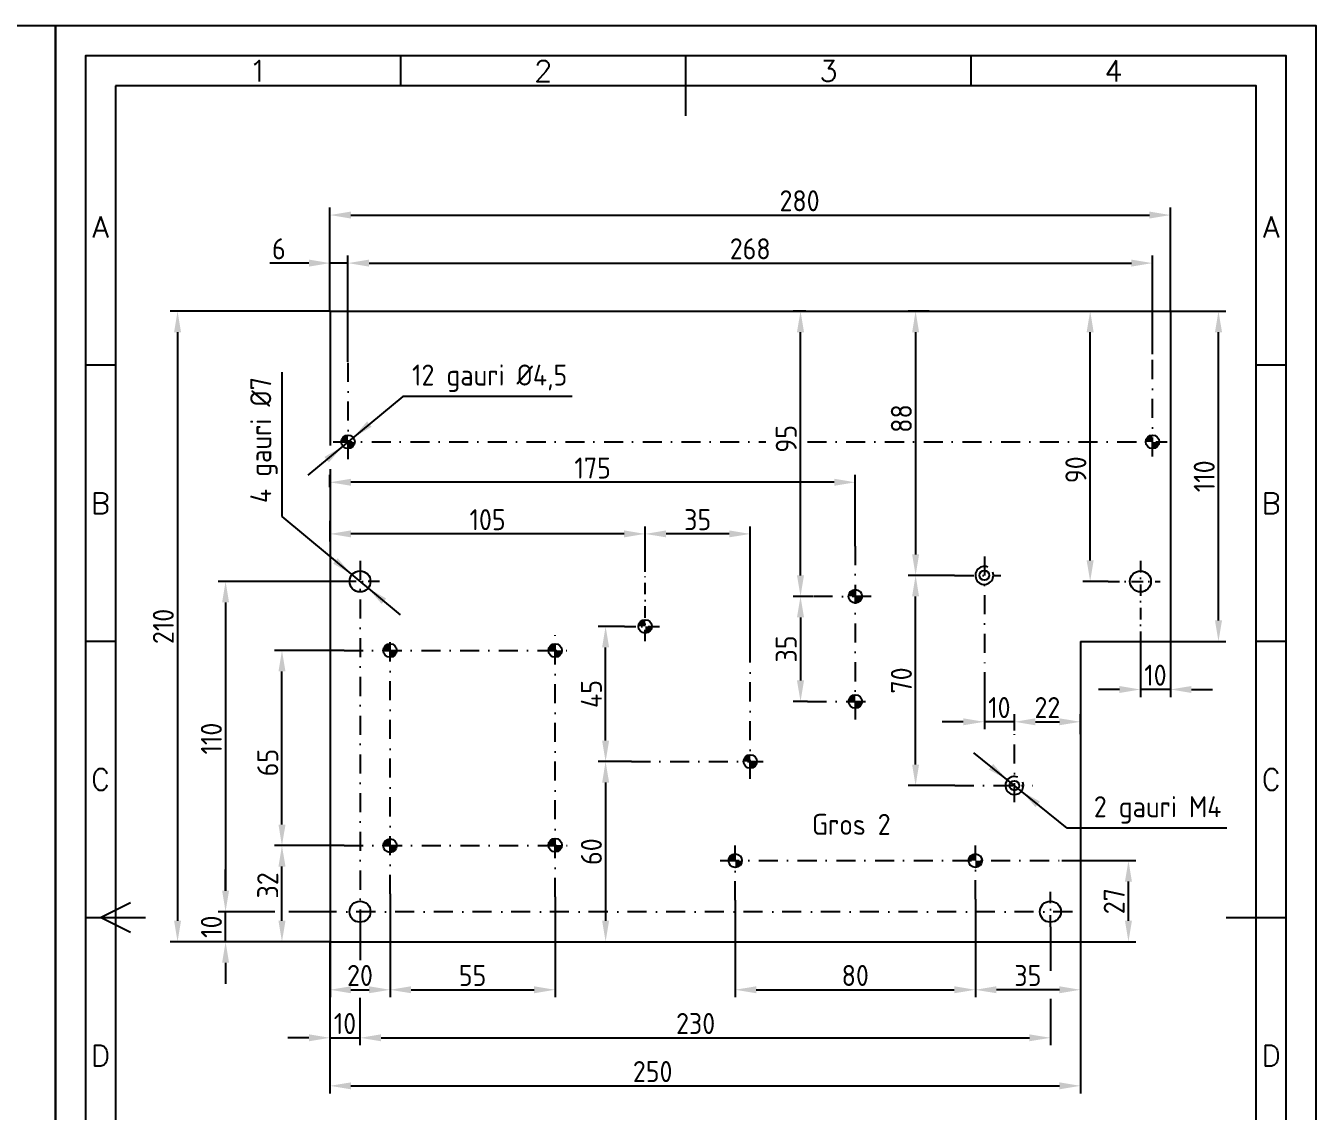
# Model space of a CAD drawing. Header units: millimetres. Extents: x 19 to 649, y 17 to 314.
# Drawn here: x 433.6 to 648.5, y 133.6 to 314.4 of the extents above; entities that cross this region are included whole.
import ezdxf
from ezdxf.enums import TextEntityAlignment as Align

# ---------------------------------------------------------------- set-up
doc = ezdxf.new("R2010")
doc.units = ezdxf.units.MM
doc.linetypes.add('DASHDOT', pattern=[25.4, 12.7, -6.35, 0, -6.35])
doc.linetypes.add('DASHDOT2', pattern=[12.7, 6.35, -3.175, 0, -3.175])
doc.layers.add('AXE', color=1, linetype='DASHDOT2')
doc.layers.add('COTE', color=1, linetype='DASHDOT2')
doc.styles.add('ISO', font='SIMPLEX.shx')
doc.styles.add('ISOCPR', font='isocp.shx')
doc.dimstyles.new('ISO-25', dxfattribs={"dimtxt": 2.5, "dimasz": 2.5, "dimexe": 1.25, "dimexo": 0.625, "dimtad": 1, "dimtxsty": 'Standard', "dimcen": 2.5, "dimadec": 0, "dimazin": 0, "dimtfac": 1, "dimtmove": 0, "dimatfit": 3, "dimfxl": 1, "dimarcsym": 0})

# ---------------------------------------------------------------- blocks, each defined once
blk = doc.blocks.new('a3')
at = {"color": 240}
blk.add_lwpolyline([(0, 297), (-420, 297), (-420, 0), (0, 0)], close=True, dxfattribs=at)
blk = doc.blocks.new('*D26')
at = {"layer": 'COTE', "color": 1, "linetype": 'Continuous', "transparency": 16777216}
for p, q in [((536.73, 223.44), (536.73, 231)), ((554.23, 209.32), (554.23, 231)), ((550.73, 229.75), (540.23, 229.75))]:
    blk.add_line(p, q, dxfattribs=at)
for points in [[(540.23, 230.33), (540.23, 229.17), (536.73, 229.75)], [(550.73, 230.33), (550.73, 229.17), (554.23, 229.75)]]:
    blk.add_solid(points, dxfattribs=at)
at = {"layer": 'Defpoints', "color": 0, "linetype": 'Continuous', "transparency": 16777216}
for p in [(536.73, 229.75), (536.73, 223.44), (554.23, 209.32)]:
    blk.add_point(p, dxfattribs=at)
at = {"layer": 'COTE', "color": 1, "linetype": 'Continuous', "transparency": 16777216, "insert": (545.48, 232.12), "char_height": 3.5, "attachment_point": 5, "style": 'ISOCPR'}
blk.add_mtext('35', dxfattribs=at)
blk = doc.blocks.new('*D27')
at = {"layer": 'COTE', "color": 1, "linetype": 'Continuous', "transparency": 16777216}
for p, q in [((484.23, 237.51), (484.23, 239.59)), ((571.73, 227.72), (571.73, 239.59)), ((568.23, 238.34), (487.73, 238.34))]:
    blk.add_line(p, q, dxfattribs=at)
for points in [[(487.73, 238.93), (487.73, 237.76), (484.23, 238.34)], [(568.23, 238.93), (568.23, 237.76), (571.73, 238.34)]]:
    blk.add_solid(points, dxfattribs=at)
at = {"layer": 'Defpoints', "color": 0, "linetype": 'Continuous', "transparency": 16777216}
for p in [(484.23, 238.34), (484.23, 237.51), (571.73, 227.72)]:
    blk.add_point(p, dxfattribs=at)
at = {"layer": 'COTE', "color": 1, "linetype": 'Continuous', "transparency": 16777216, "insert": (527.98, 240.72), "char_height": 3.5, "attachment_point": 5, "style": 'ISOCPR'}
blk.add_mtext('175', dxfattribs=at)
blk = doc.blocks.new('*D28')
at = {"layer": 'COTE', "color": 1, "linetype": 'Continuous', "transparency": 16777216}
for p, q in [((484.23, 266.84), (484.23, 284.09)), ((624.23, 266.84), (624.23, 284.09)), ((487.73, 282.84), (620.73, 282.84))]:
    blk.add_line(p, q, dxfattribs=at)
for points in [[(487.73, 283.42), (487.73, 282.26), (484.23, 282.84)], [(620.73, 283.42), (620.73, 282.26), (624.23, 282.84)]]:
    blk.add_solid(points, dxfattribs=at)
at = {"layer": 'Defpoints', "color": 0, "linetype": 'Continuous', "transparency": 16777216}
for p in [(624.23, 282.84), (484.23, 266.84), (624.23, 266.84)]:
    blk.add_point(p, dxfattribs=at)
at = {"layer": 'COTE', "color": 1, "linetype": 'Continuous', "transparency": 16777216, "insert": (562.45, 285.22), "char_height": 3.5, "attachment_point": 5, "style": 'ISOCPR'}
blk.add_mtext('280', dxfattribs=at)
blk = doc.blocks.new('*D29')
at = {"layer": 'COTE', "color": 1, "linetype": 'Continuous', "transparency": 16777216}
for p, q in [((487.23, 258.41), (487.23, 276.09)), ((621.23, 259.65), (621.23, 276.09)), ((490.73, 274.84), (617.73, 274.84))]:
    blk.add_line(p, q, dxfattribs=at)
for points in [[(490.73, 275.42), (490.73, 274.26), (487.23, 274.84)], [(617.73, 275.42), (617.73, 274.26), (621.23, 274.84)]]:
    blk.add_solid(points, dxfattribs=at)
at = {"layer": 'Defpoints', "color": 0, "linetype": 'Continuous', "transparency": 16777216}
for p in [(621.23, 274.84), (487.23, 258.41), (621.23, 259.65)]:
    blk.add_point(p, dxfattribs=at)
at = {"layer": 'COTE', "color": 1, "linetype": 'Continuous', "transparency": 16777216, "insert": (554.23, 277.22), "char_height": 3.5, "attachment_point": 5, "style": 'ISOCPR'}
blk.add_mtext('268', dxfattribs=at)
blk = doc.blocks.new('*D30')
at = {"layer": 'COTE', "color": 1, "linetype": 'Continuous', "transparency": 16777216}
for p, q in [((489.23, 152.49), (489.23, 144.59)), ((604.23, 152.31), (604.23, 144.59)), ((492.73, 145.84), (600.73, 145.84))]:
    blk.add_line(p, q, dxfattribs=at)
for points in [[(492.73, 146.42), (492.73, 145.26), (489.23, 145.84)], [(600.73, 146.42), (600.73, 145.26), (604.23, 145.84)]]:
    blk.add_solid(points, dxfattribs=at)
at = {"layer": 'Defpoints', "color": 0, "linetype": 'Continuous', "transparency": 16777216}
for p in [(489.23, 152.49), (604.23, 152.31), (604.23, 145.84)]:
    blk.add_point(p, dxfattribs=at)
at = {"layer": 'COTE', "color": 1, "linetype": 'Continuous', "transparency": 16777216, "insert": (545.14, 148.22), "char_height": 3.5, "attachment_point": 5, "style": 'ISOCPR'}
blk.add_mtext('230', dxfattribs=at)
blk = doc.blocks.new('*D31')
at = {"layer": 'COTE', "color": 1, "linetype": 'Continuous', "transparency": 16777216}
for p, q in [((484.23, 161.84), (484.23, 136.59)), ((609.23, 161.84), (609.23, 136.59)), ((487.73, 137.84), (605.73, 137.84))]:
    blk.add_line(p, q, dxfattribs=at)
for points in [[(487.73, 138.42), (487.73, 137.26), (484.23, 137.84)], [(605.73, 138.42), (605.73, 137.26), (609.23, 137.84)]]:
    blk.add_solid(points, dxfattribs=at)
at = {"layer": 'Defpoints', "color": 0, "linetype": 'Continuous', "transparency": 16777216}
for p in [(484.23, 161.84), (609.23, 161.84), (609.23, 137.84)]:
    blk.add_point(p, dxfattribs=at)
at = {"layer": 'COTE', "color": 1, "linetype": 'Continuous', "transparency": 16777216, "insert": (537.98, 140.22), "char_height": 3.5, "attachment_point": 5, "style": 'ISOCPR'}
blk.add_mtext('250', dxfattribs=at)
blk = doc.blocks.new('*D32')
at = {"layer": 'COTE', "color": 1, "linetype": 'Continuous', "transparency": 16777216}
for p, q in [((484.23, 266.84), (457.59, 266.84)), ((458.84, 263.34), (458.84, 165.34)), ((484.23, 161.84), (457.59, 161.84))]:
    blk.add_line(p, q, dxfattribs=at)
for points in [[(458.26, 263.34), (459.42, 263.34), (458.84, 266.84)], [(458.26, 165.34), (459.42, 165.34), (458.84, 161.84)]]:
    blk.add_solid(points, dxfattribs=at)
at = {"layer": 'Defpoints', "color": 0, "linetype": 'Continuous', "transparency": 16777216}
for p in [(484.23, 266.84), (458.84, 161.84), (484.23, 161.84)]:
    blk.add_point(p, dxfattribs=at)
at = {"layer": 'COTE', "color": 1, "linetype": 'Continuous', "transparency": 16777216, "insert": (456.47, 214.34), "char_height": 3.5, "attachment_point": 5, "rotation": 90, "style": 'ISOCPR'}
blk.add_mtext('210', dxfattribs=at)
blk = doc.blocks.new('*D33')
at = {"layer": 'COTE', "color": 1, "linetype": 'Continuous', "transparency": 16777216}
for p, q in [((466.84, 170.34), (466.84, 173.84)), ((475.02, 166.84), (465.59, 166.84)), ((466.84, 161.84), (466.84, 166.84)), ((484.23, 161.84), (465.59, 161.84)), ((466.84, 158.34), (466.84, 154.84))]:
    blk.add_line(p, q, dxfattribs=at)
for points in [[(466.26, 170.34), (467.42, 170.34), (466.84, 166.84)], [(466.26, 158.34), (467.42, 158.34), (466.84, 161.84)]]:
    blk.add_solid(points, dxfattribs=at)
at = {"layer": 'Defpoints', "color": 0, "linetype": 'Continuous', "transparency": 16777216}
for p in [(466.84, 166.84), (475.02, 166.84), (484.23, 161.84)]:
    blk.add_point(p, dxfattribs=at)
at = {"layer": 'COTE', "color": 1, "linetype": 'Continuous', "transparency": 16777216, "insert": (464.47, 164.34), "char_height": 3.5, "attachment_point": 5, "rotation": 90, "style": 'ISOCPR'}
blk.add_mtext('10', dxfattribs=at)
blk = doc.blocks.new('*D34')
at = {"layer": 'COTE', "color": 1, "linetype": 'Continuous', "transparency": 16777216}
for p, q in [((486.61, 177.84), (474.98, 177.84)), ((476.23, 165.34), (476.23, 174.34)), ((484.23, 161.84), (474.98, 161.84))]:
    blk.add_line(p, q, dxfattribs=at)
for points in [[(475.65, 174.34), (476.82, 174.34), (476.23, 177.84)], [(475.65, 165.34), (476.82, 165.34), (476.23, 161.84)]]:
    blk.add_solid(points, dxfattribs=at)
at = {"layer": 'Defpoints', "color": 0, "linetype": 'Continuous', "transparency": 16777216}
for p in [(476.23, 177.84), (486.61, 177.84), (484.23, 161.84)]:
    blk.add_point(p, dxfattribs=at)
at = {"layer": 'COTE', "color": 1, "linetype": 'Continuous', "transparency": 16777216, "insert": (473.86, 171.22), "char_height": 3.5, "attachment_point": 5, "rotation": 90, "style": 'ISOCPR'}
blk.add_mtext('32', dxfattribs=at)
blk = doc.blocks.new('*D35')
at = {"layer": 'COTE', "color": 1, "linetype": 'Continuous', "transparency": 16777216}
for p, q in [((494.23, 169.82), (494.23, 152.59)), ((521.73, 169.33), (521.73, 152.59)), ((497.73, 153.84), (518.23, 153.84))]:
    blk.add_line(p, q, dxfattribs=at)
for points in [[(497.73, 154.42), (497.73, 153.26), (494.23, 153.84)], [(518.23, 154.42), (518.23, 153.26), (521.73, 153.84)]]:
    blk.add_solid(points, dxfattribs=at)
at = {"layer": 'Defpoints', "color": 0, "linetype": 'Continuous', "transparency": 16777216}
for p in [(494.23, 169.82), (521.73, 169.33), (521.73, 153.84)]:
    blk.add_point(p, dxfattribs=at)
at = {"layer": 'COTE', "color": 1, "linetype": 'Continuous', "transparency": 16777216, "insert": (507.98, 156.22), "char_height": 3.5, "attachment_point": 5, "style": 'ISOCPR'}
blk.add_mtext('55', dxfattribs=at)
blk = doc.blocks.new('*D36')
at = {"layer": 'COTE', "color": 1, "linetype": 'Continuous', "transparency": 16777216}
for p, q in [((494.23, 169.82), (494.23, 152.59)), ((484.23, 161.84), (484.23, 152.59)), ((487.73, 153.84), (490.73, 153.84))]:
    blk.add_line(p, q, dxfattribs=at)
for points in [[(487.73, 154.42), (487.73, 153.26), (484.23, 153.84)], [(490.73, 154.42), (490.73, 153.26), (494.23, 153.84)]]:
    blk.add_solid(points, dxfattribs=at)
at = {"layer": 'Defpoints', "color": 0, "linetype": 'Continuous', "transparency": 16777216}
for p in [(494.23, 169.82), (484.23, 161.84), (494.23, 153.84)]:
    blk.add_point(p, dxfattribs=at)
at = {"layer": 'COTE', "color": 1, "linetype": 'Continuous', "transparency": 16777216, "insert": (489.23, 156.22), "char_height": 3.5, "attachment_point": 5, "style": 'ISOCPR'}
blk.add_mtext('20', dxfattribs=at)
blk = doc.blocks.new('*D37')
at = {"layer": 'COTE', "color": 1, "linetype": 'Continuous', "transparency": 16777216}
for p, q in [((534.44, 191.84), (528.89, 191.84)), ((530.14, 188.34), (530.14, 165.34)), ((529.19, 161.84), (531.39, 161.84))]:
    blk.add_line(p, q, dxfattribs=at)
for points in [[(529.56, 188.34), (530.73, 188.34), (530.14, 191.84)], [(529.56, 165.34), (530.73, 165.34), (530.14, 161.84)]]:
    blk.add_solid(points, dxfattribs=at)
at = {"layer": 'Defpoints', "color": 0, "linetype": 'Continuous', "transparency": 16777216}
for p in [(534.44, 191.84), (529.19, 161.84), (530.14, 161.84)]:
    blk.add_point(p, dxfattribs=at)
at = {"layer": 'COTE', "color": 1, "linetype": 'Continuous', "transparency": 16777216, "insert": (527.77, 176.84), "char_height": 3.5, "attachment_point": 5, "rotation": 90, "style": 'ISOCPR'}
blk.add_mtext('60', dxfattribs=at)
blk = doc.blocks.new('*D38')
at = {"layer": 'COTE', "color": 1, "linetype": 'Continuous', "transparency": 16777216}
for p, q in [((484.23, 161.84), (484.23, 144.59)), ((489.23, 152.49), (489.23, 144.59)), ((480.73, 145.84), (477.23, 145.84)), ((484.23, 145.84), (489.23, 145.84)), ((492.73, 145.84), (496.23, 145.84))]:
    blk.add_line(p, q, dxfattribs=at)
for points in [[(480.73, 146.42), (480.73, 145.26), (484.23, 145.84)], [(492.73, 146.42), (492.73, 145.26), (489.23, 145.84)]]:
    blk.add_solid(points, dxfattribs=at)
at = {"layer": 'Defpoints', "color": 0, "linetype": 'Continuous', "transparency": 16777216}
for p in [(484.23, 161.84), (489.23, 152.49), (489.23, 145.84)]:
    blk.add_point(p, dxfattribs=at)
at = {"layer": 'COTE', "color": 1, "linetype": 'Continuous', "transparency": 16777216, "insert": (486.73, 148.22), "char_height": 3.5, "attachment_point": 5, "style": 'ISOCPR'}
blk.add_mtext('10', dxfattribs=at)
blk = doc.blocks.new('*D39')
at = {"layer": 'COTE', "color": 1, "linetype": 'Continuous', "transparency": 16777216}
for p, q in [((486.57, 210.34), (474.98, 210.34)), ((476.23, 181.34), (476.23, 206.84)), ((486.61, 177.84), (474.98, 177.84))]:
    blk.add_line(p, q, dxfattribs=at)
for points in [[(475.65, 206.84), (476.82, 206.84), (476.23, 210.34)], [(475.65, 181.34), (476.82, 181.34), (476.23, 177.84)]]:
    blk.add_solid(points, dxfattribs=at)
at = {"layer": 'Defpoints', "color": 0, "linetype": 'Continuous', "transparency": 16777216}
for p in [(476.23, 210.34), (486.57, 210.34), (486.61, 177.84)]:
    blk.add_point(p, dxfattribs=at)
at = {"layer": 'COTE', "color": 1, "linetype": 'Continuous', "transparency": 16777216, "insert": (473.86, 191.67), "char_height": 3.5, "attachment_point": 5, "rotation": 90, "style": 'ISOCPR'}
blk.add_mtext('65', dxfattribs=at)
blk = doc.blocks.new('*D40')
at = {"layer": 'COTE', "color": 1, "linetype": 'Continuous', "transparency": 16777216}
for p, q in [((484.23, 231.94), (484.23, 228.5)), ((536.73, 223.44), (536.73, 231)), ((533.23, 229.75), (487.73, 229.75))]:
    blk.add_line(p, q, dxfattribs=at)
for points in [[(487.73, 230.33), (487.73, 229.17), (484.23, 229.75)], [(533.23, 230.33), (533.23, 229.17), (536.73, 229.75)]]:
    blk.add_solid(points, dxfattribs=at)
at = {"layer": 'Defpoints', "color": 0, "linetype": 'Continuous', "transparency": 16777216}
for p in [(484.23, 231.94), (484.23, 229.75), (536.73, 223.44)]:
    blk.add_point(p, dxfattribs=at)
at = {"layer": 'COTE', "color": 1, "linetype": 'Continuous', "transparency": 16777216, "insert": (510.48, 232.12), "char_height": 3.5, "attachment_point": 5, "style": 'ISOCPR'}
blk.add_mtext('105', dxfattribs=at)
blk = doc.blocks.new('*D41')
at = {"layer": 'COTE', "color": 1, "linetype": 'Continuous', "transparency": 16777216}
for p, q in [((486.63, 221.84), (465.59, 221.84)), ((466.84, 218.34), (466.84, 170.34)), ((475.02, 166.84), (465.59, 166.84))]:
    blk.add_line(p, q, dxfattribs=at)
for points in [[(466.26, 218.34), (467.42, 218.34), (466.84, 221.84)], [(466.26, 170.34), (467.42, 170.34), (466.84, 166.84)]]:
    blk.add_solid(points, dxfattribs=at)
at = {"layer": 'Defpoints', "color": 0, "linetype": 'Continuous', "transparency": 16777216}
for p in [(486.63, 221.84), (466.84, 166.84), (475.02, 166.84)]:
    blk.add_point(p, dxfattribs=at)
at = {"layer": 'COTE', "color": 1, "linetype": 'Continuous', "transparency": 16777216, "insert": (464.47, 195.66), "char_height": 3.5, "attachment_point": 5, "rotation": 90, "style": 'ISOCPR'}
blk.add_mtext('110', dxfattribs=at)
blk = doc.blocks.new('*D42')
at = {"layer": 'COTE', "color": 1, "linetype": 'Continuous', "transparency": 16777216}
for p, q in [((533.3, 214.34), (528.89, 214.34)), ((530.14, 195.34), (530.14, 210.84)), ((534.44, 191.84), (528.89, 191.84))]:
    blk.add_line(p, q, dxfattribs=at)
for points in [[(529.56, 210.84), (530.73, 210.84), (530.14, 214.34)], [(529.56, 195.34), (530.73, 195.34), (530.14, 191.84)]]:
    blk.add_solid(points, dxfattribs=at)
at = {"layer": 'Defpoints', "color": 0, "linetype": 'Continuous', "transparency": 16777216}
for p in [(530.14, 214.34), (533.3, 214.34), (534.44, 191.84)]:
    blk.add_point(p, dxfattribs=at)
at = {"layer": 'COTE', "color": 1, "linetype": 'Continuous', "transparency": 16777216, "insert": (527.77, 203.09), "char_height": 3.5, "attachment_point": 5, "rotation": 90, "style": 'ISOCPR'}
blk.add_mtext('45', dxfattribs=at)
blk = doc.blocks.new('*D43')
at = {"layer": 'COTE', "color": 1, "linetype": 'Continuous', "transparency": 16777216}
for p, q in [((484.23, 266.84), (484.23, 276.09)), ((487.23, 258.41), (487.23, 276.09)), ((480.73, 274.84), (474.2, 274.84)), ((487.23, 274.84), (484.23, 274.84)), ((490.73, 274.84), (494.23, 274.84))]:
    blk.add_line(p, q, dxfattribs=at)
for points in [[(480.73, 275.42), (480.73, 274.26), (484.23, 274.84)], [(490.73, 275.42), (490.73, 274.26), (487.23, 274.84)]]:
    blk.add_solid(points, dxfattribs=at)
at = {"layer": 'Defpoints', "color": 0, "linetype": 'Continuous', "transparency": 16777216}
for p in [(487.23, 274.84), (484.23, 266.84), (487.23, 258.41)]:
    blk.add_point(p, dxfattribs=at)
at = {"layer": 'COTE', "color": 1, "linetype": 'Continuous', "transparency": 16777216, "insert": (475.72, 277.22), "char_height": 3.5, "attachment_point": 5, "style": 'ISOCPR'}
blk.add_mtext('6', dxfattribs=at)
blk = doc.blocks.new('*D44')
at = {"layer": 'COTE', "color": 1, "linetype": 'Continuous', "transparency": 16777216}
for p, q in [((563.49, 266.84), (561.36, 266.84)), ((562.61, 222.84), (562.61, 263.34)), ((564.67, 219.34), (561.36, 219.34))]:
    blk.add_line(p, q, dxfattribs=at)
for points in [[(562.02, 263.34), (563.19, 263.34), (562.61, 266.84)], [(562.02, 222.84), (563.19, 222.84), (562.61, 219.34)]]:
    blk.add_solid(points, dxfattribs=at)
at = {"layer": 'Defpoints', "color": 0, "linetype": 'Continuous', "transparency": 16777216}
for p in [(562.61, 266.84), (563.49, 266.84), (564.67, 219.34)]:
    blk.add_point(p, dxfattribs=at)
at = {"layer": 'COTE', "color": 1, "linetype": 'Continuous', "transparency": 16777216, "insert": (560.23, 245.58), "char_height": 3.5, "attachment_point": 5, "rotation": 90, "style": 'ISOCPR'}
blk.add_mtext('95', dxfattribs=at)
blk = doc.blocks.new('*D45')
at = {"layer": 'COTE', "color": 1, "linetype": 'Continuous', "transparency": 16777216}
for p, q in [((584.03, 266.84), (580.53, 266.84)), ((581.78, 263.34), (581.78, 226.34)), ((588.28, 222.84), (580.53, 222.84))]:
    blk.add_line(p, q, dxfattribs=at)
for points in [[(581.2, 263.34), (582.36, 263.34), (581.78, 266.84)], [(581.2, 226.34), (582.36, 226.34), (581.78, 222.84)]]:
    blk.add_solid(points, dxfattribs=at)
at = {"layer": 'Defpoints', "color": 0, "linetype": 'Continuous', "transparency": 16777216}
for p in [(584.03, 266.84), (581.78, 222.84), (588.28, 222.84)]:
    blk.add_point(p, dxfattribs=at)
at = {"layer": 'COTE', "color": 1, "linetype": 'Continuous', "transparency": 16777216, "insert": (579.41, 248.96), "char_height": 3.5, "attachment_point": 5, "rotation": 90, "style": 'ISOCPR'}
blk.add_mtext('88', dxfattribs=at)
blk = doc.blocks.new('*D46')
at = {"layer": 'COTE', "color": 1, "linetype": 'Continuous', "transparency": 16777216}
for p, q in [((624.23, 266.84), (633.48, 266.84)), ((632.23, 215.34), (632.23, 263.34)), ((624.23, 211.84), (633.48, 211.84))]:
    blk.add_line(p, q, dxfattribs=at)
for points in [[(631.65, 263.34), (632.82, 263.34), (632.23, 266.84)], [(631.65, 215.34), (632.82, 215.34), (632.23, 211.84)]]:
    blk.add_solid(points, dxfattribs=at)
at = {"layer": 'Defpoints', "color": 0, "linetype": 'Continuous', "transparency": 16777216}
for p in [(624.23, 266.84), (632.23, 266.84), (624.23, 211.84)]:
    blk.add_point(p, dxfattribs=at)
at = {"layer": 'COTE', "color": 1, "linetype": 'Continuous', "transparency": 16777216, "insert": (629.86, 239.34), "char_height": 3.5, "attachment_point": 5, "rotation": 90, "style": 'ISOCPR'}
blk.add_mtext('110', dxfattribs=at)
blk = doc.blocks.new('*D47')
at = {"layer": 'COTE', "color": 1, "linetype": 'Continuous', "transparency": 16777216}
for p, q in [((608.56, 266.84), (612.11, 266.84)), ((610.86, 225.34), (610.86, 263.34)), ((613.85, 221.84), (609.61, 221.84))]:
    blk.add_line(p, q, dxfattribs=at)
for points in [[(610.27, 263.34), (611.44, 263.34), (610.86, 266.84)], [(610.27, 225.34), (611.44, 225.34), (610.86, 221.84)]]:
    blk.add_solid(points, dxfattribs=at)
at = {"layer": 'Defpoints', "color": 0, "linetype": 'Continuous', "transparency": 16777216}
for p in [(608.56, 266.84), (610.86, 266.84), (613.85, 221.84)]:
    blk.add_point(p, dxfattribs=at)
at = {"layer": 'COTE', "color": 1, "linetype": 'Continuous', "transparency": 16777216, "insert": (608.48, 240.43), "char_height": 3.5, "attachment_point": 5, "rotation": 90, "style": 'ISOCPR'}
blk.add_mtext('90', dxfattribs=at)
blk = doc.blocks.new('*D48')
at = {"layer": 'COTE', "color": 1, "linetype": 'Continuous', "transparency": 16777216}
for p, q in [((591.73, 168.92), (591.73, 152.59)), ((609.23, 161.84), (609.23, 152.59)), ((605.73, 153.84), (595.23, 153.84))]:
    blk.add_line(p, q, dxfattribs=at)
for points in [[(595.23, 154.42), (595.23, 153.26), (591.73, 153.84)], [(605.73, 154.42), (605.73, 153.26), (609.23, 153.84)]]:
    blk.add_solid(points, dxfattribs=at)
at = {"layer": 'Defpoints', "color": 0, "linetype": 'Continuous', "transparency": 16777216}
for p in [(591.73, 168.92), (609.23, 161.84), (591.73, 153.84)]:
    blk.add_point(p, dxfattribs=at)
at = {"layer": 'COTE', "color": 1, "linetype": 'Continuous', "transparency": 16777216, "insert": (600.48, 156.22), "char_height": 3.5, "attachment_point": 5, "style": 'ISOCPR'}
blk.add_mtext('35', dxfattribs=at)
blk = doc.blocks.new('*D49')
at = {"layer": 'COTE', "color": 1, "linetype": 'Continuous', "transparency": 16777216}
for p, q in [((551.73, 168.76), (551.73, 152.59)), ((591.73, 168.92), (591.73, 152.59)), ((555.23, 153.84), (588.23, 153.84))]:
    blk.add_line(p, q, dxfattribs=at)
for points in [[(555.23, 154.42), (555.23, 153.26), (551.73, 153.84)], [(588.23, 154.42), (588.23, 153.26), (591.73, 153.84)]]:
    blk.add_solid(points, dxfattribs=at)
at = {"layer": 'Defpoints', "color": 0, "linetype": 'Continuous', "transparency": 16777216}
for p in [(551.73, 168.76), (591.73, 168.92), (591.73, 153.84)]:
    blk.add_point(p, dxfattribs=at)
at = {"layer": 'COTE', "color": 1, "linetype": 'Continuous', "transparency": 16777216, "insert": (571.73, 156.22), "char_height": 3.5, "attachment_point": 5, "style": 'ISOCPR'}
blk.add_mtext('80', dxfattribs=at)
blk = doc.blocks.new('*D50')
at = {"layer": 'COTE', "color": 1, "linetype": 'Continuous', "transparency": 16777216}
for p, q in [((606.13, 175.34), (618.48, 175.34)), ((617.23, 165.34), (617.23, 171.84)), ((609.23, 161.84), (618.48, 161.84))]:
    blk.add_line(p, q, dxfattribs=at)
for points in [[(616.65, 171.84), (617.82, 171.84), (617.23, 175.34)], [(616.65, 165.34), (617.82, 165.34), (617.23, 161.84)]]:
    blk.add_solid(points, dxfattribs=at)
at = {"layer": 'Defpoints', "color": 0, "linetype": 'Continuous', "transparency": 16777216}
for p in [(606.13, 175.34), (617.23, 175.34), (609.23, 161.84)]:
    blk.add_point(p, dxfattribs=at)
at = {"layer": 'COTE', "color": 1, "linetype": 'Continuous', "transparency": 16777216, "insert": (614.86, 168.59), "char_height": 3.5, "attachment_point": 5, "rotation": 90, "style": 'ISOCPR'}
blk.add_mtext('27', dxfattribs=at)
blk = doc.blocks.new('*D51')
at = {"layer": 'COTE', "color": 1, "linetype": 'Continuous', "transparency": 16777216}
for p, q in [((593.23, 206.74), (593.23, 197.21)), ((589.73, 198.46), (586.23, 198.46)), ((598.23, 198.46), (593.23, 198.46)), ((598.23, 197), (598.23, 199.71)), ((601.73, 198.46), (605.23, 198.46))]:
    blk.add_line(p, q, dxfattribs=at)
for points in [[(589.73, 199.04), (589.73, 197.88), (593.23, 198.46)], [(601.73, 199.04), (601.73, 197.88), (598.23, 198.46)]]:
    blk.add_solid(points, dxfattribs=at)
at = {"layer": 'Defpoints', "color": 0, "linetype": 'Continuous', "transparency": 16777216}
for p in [(593.23, 206.74), (593.23, 198.46), (598.23, 197)]:
    blk.add_point(p, dxfattribs=at)
at = {"layer": 'COTE', "color": 1, "linetype": 'Continuous', "transparency": 16777216, "insert": (595.73, 200.83), "char_height": 3.5, "attachment_point": 5, "style": 'ISOCPR'}
blk.add_mtext('10', dxfattribs=at)
blk = doc.blocks.new('*D52')
at = {"layer": 'COTE', "color": 1, "linetype": 'Continuous', "transparency": 16777216}
for p, q in [((563.93, 219.34), (561.36, 219.34)), ((562.61, 215.84), (562.61, 205.34)), ((563.78, 201.84), (561.36, 201.84))]:
    blk.add_line(p, q, dxfattribs=at)
for points in [[(562.02, 215.84), (563.19, 215.84), (562.61, 219.34)], [(562.02, 205.34), (563.19, 205.34), (562.61, 201.84)]]:
    blk.add_solid(points, dxfattribs=at)
at = {"layer": 'Defpoints', "color": 0, "linetype": 'Continuous', "transparency": 16777216}
for p in [(563.93, 219.34), (562.61, 201.84), (563.78, 201.84)]:
    blk.add_point(p, dxfattribs=at)
at = {"layer": 'COTE', "color": 1, "linetype": 'Continuous', "transparency": 16777216, "insert": (560.23, 210.59), "char_height": 3.5, "attachment_point": 5, "rotation": 90, "style": 'ISOCPR'}
blk.add_mtext('35', dxfattribs=at)
blk = doc.blocks.new('*D53')
at = {"layer": 'COTE', "color": 1, "linetype": 'Continuous', "transparency": 16777216}
for p, q in [((588.28, 222.84), (580.53, 222.84)), ((581.78, 191.34), (581.78, 219.34)), ((588.33, 187.84), (580.53, 187.84))]:
    blk.add_line(p, q, dxfattribs=at)
for points in [[(581.2, 219.34), (582.36, 219.34), (581.78, 222.84)], [(581.2, 191.34), (582.36, 191.34), (581.78, 187.84)]]:
    blk.add_solid(points, dxfattribs=at)
at = {"layer": 'Defpoints', "color": 0, "linetype": 'Continuous', "transparency": 16777216}
for p in [(581.78, 222.84), (588.28, 222.84), (588.33, 187.84)]:
    blk.add_point(p, dxfattribs=at)
at = {"layer": 'COTE', "color": 1, "linetype": 'Continuous', "transparency": 16777216, "insert": (579.41, 205.34), "char_height": 3.5, "attachment_point": 5, "rotation": 90, "style": 'ISOCPR'}
blk.add_mtext('70', dxfattribs=at)
blk = doc.blocks.new('*D54')
at = {"layer": 'COTE', "color": 1, "linetype": 'Continuous', "transparency": 16777216}
for p, q in [((619.23, 212.96), (619.23, 202.59)), ((624.23, 211.84), (624.23, 202.59)), ((615.73, 203.84), (612.23, 203.84)), ((624.23, 203.84), (619.23, 203.84)), ((627.73, 203.84), (631.23, 203.84))]:
    blk.add_line(p, q, dxfattribs=at)
for points in [[(615.73, 204.42), (615.73, 203.26), (619.23, 203.84)], [(627.73, 204.42), (627.73, 203.26), (624.23, 203.84)]]:
    blk.add_solid(points, dxfattribs=at)
at = {"layer": 'Defpoints', "color": 0, "linetype": 'Continuous', "transparency": 16777216}
for p in [(619.23, 212.96), (624.23, 211.84), (619.23, 203.84)]:
    blk.add_point(p, dxfattribs=at)
at = {"layer": 'COTE', "color": 1, "linetype": 'Continuous', "transparency": 16777216, "insert": (621.73, 206.22), "char_height": 3.5, "attachment_point": 5, "style": 'ISOCPR'}
blk.add_mtext('10', dxfattribs=at)
blk = doc.blocks.new('*D55')
at = {"layer": 'COTE', "color": 1, "linetype": 'Continuous', "transparency": 16777216}
for p, q in [((598.23, 197), (598.23, 199.71)), ((601.73, 198.46), (605.73, 198.46)), ((609.23, 196.41), (609.23, 199.71))]:
    blk.add_line(p, q, dxfattribs=at)
for points in [[(601.73, 199.04), (601.73, 197.88), (598.23, 198.46)], [(605.73, 199.04), (605.73, 197.88), (609.23, 198.46)]]:
    blk.add_solid(points, dxfattribs=at)
at = {"layer": 'Defpoints', "color": 0, "linetype": 'Continuous', "transparency": 16777216}
for p in [(609.23, 198.46), (598.23, 197), (609.23, 196.41)]:
    blk.add_point(p, dxfattribs=at)
at = {"layer": 'COTE', "color": 1, "linetype": 'Continuous', "transparency": 16777216, "insert": (603.73, 200.83), "char_height": 3.5, "attachment_point": 5, "style": 'ISOCPR'}
blk.add_mtext('22', dxfattribs=at)

msp = doc.modelspace()

# ---------------------------------------------------------------- hatches: boundary and pattern name
at = {"layer": 'COTE', "linetype": 'Continuous'}
h = msp.add_hatch(color=6, dxfattribs=at)
h.paths.add_polyline_path([(487.2342, 246.1958, 0.41421356), (486.1092, 245.0708), (487.2342, 245.0708)])
h.paths.add_polyline_path([(487.2342, 243.9458, 0.41421356), (488.3592, 245.0708), (487.2342, 245.0708)])
h = msp.add_hatch(color=6, dxfattribs=at)
h.paths.add_polyline_path([(621.2342, 246.1958, 0.41421356), (620.1092, 245.0708), (621.2342, 245.0708)])
h.paths.add_polyline_path([(621.2342, 243.9458, 0.41421356), (622.3592, 245.0708), (621.2342, 245.0708)])
h = msp.add_hatch(color=6, dxfattribs=at)
h.paths.add_polyline_path([(571.7342, 220.4665, 0.41421356), (570.6092, 219.3415), (571.7342, 219.3415)])
h.paths.add_polyline_path([(571.7342, 218.2165, 0.41421356), (572.8592, 219.3415), (571.7342, 219.3415)])
h = msp.add_hatch(color=6, dxfattribs=at)
h.paths.add_polyline_path([(536.7342, 215.4665, 0.41421356), (535.6092, 214.3415), (536.7342, 214.3415)])
h.paths.add_polyline_path([(536.7342, 213.2165, 0.41421356), (537.8592, 214.3415), (536.7342, 214.3415)])
h = msp.add_hatch(color=6, dxfattribs=at)
h.paths.add_polyline_path([(494.2342, 211.4665, 0.41421356), (493.1092, 210.3415), (494.2342, 210.3415)])
h.paths.add_polyline_path([(494.2342, 209.2165, 0.41421356), (495.3592, 210.3415), (494.2342, 210.3415)])
h = msp.add_hatch(color=6, dxfattribs=at)
h.paths.add_polyline_path([(521.7342, 211.4665, 0.41421356), (520.6092, 210.3415), (521.7342, 210.3415)])
h.paths.add_polyline_path([(521.7342, 209.2165, 0.41421356), (522.8592, 210.3415), (521.7342, 210.3415)])
h = msp.add_hatch(color=6, dxfattribs=at)
h.paths.add_polyline_path([(571.7342, 202.9665, 0.41421356), (570.6092, 201.8415), (571.7342, 201.8415)])
h.paths.add_polyline_path([(571.7342, 200.7165, 0.41421356), (572.8592, 201.8415), (571.7342, 201.8415)])
h = msp.add_hatch(color=6, dxfattribs=at)
h.paths.add_polyline_path([(554.2342, 192.9665, 0.41421356), (553.1092, 191.8415), (554.2342, 191.8415)])
h.paths.add_polyline_path([(554.2342, 190.7165, 0.41421356), (555.3592, 191.8415), (554.2342, 191.8415)])
h = msp.add_hatch(color=6, dxfattribs=at)
h.paths.add_polyline_path([(494.2342, 178.9665, 0.41421356), (493.1092, 177.8415), (494.2342, 177.8415)])
h.paths.add_polyline_path([(494.2342, 176.7165, 0.41421356), (495.3592, 177.8415), (494.2342, 177.8415)])
h = msp.add_hatch(color=6, dxfattribs=at)
h.paths.add_polyline_path([(521.7342, 179.0471, 0.41421356), (520.6092, 177.9221), (521.7342, 177.9221)])
h.paths.add_polyline_path([(521.7342, 176.7971, 0.41421356), (522.8592, 177.9221), (521.7342, 177.9221)])
h = msp.add_hatch(color=6, dxfattribs=at)
h.paths.add_polyline_path([(551.7342, 176.4665, 0.41421356), (550.6092, 175.3415), (551.7342, 175.3415)])
h.paths.add_polyline_path([(551.7342, 174.2165, 0.41421356), (552.8592, 175.3415), (551.7342, 175.3415)])
h = msp.add_hatch(color=6, dxfattribs=at)
h.paths.add_polyline_path([(591.7342, 176.4665, 0.41421356), (590.6092, 175.3415), (591.7342, 175.3415)])
h.paths.add_polyline_path([(591.7342, 174.2165, 0.41421356), (592.8592, 175.3415), (591.7342, 175.3415)])

# ---------------------------------------------------------------- linework, layer by layer
at = {"color": 70}
for p, q in [((496.0077, 304.3534), (496.0077, 309.3534)), ((543.5077, 299.3534), (543.5077, 309.3534)), ((591.0077, 304.3534), (591.0077, 309.3534)), ((448.5077, 257.8534), (443.5077, 257.8534)), ((643.5077, 257.8534), (638.5077, 257.8534)), ((448.5077, 211.8534), (443.5077, 211.8534)), ((643.5077, 211.8534), (638.5077, 211.8534)), ((446.0077, 165.8534), (451.0077, 168.3534)), ((443.5077, 165.8534), (453.5077, 165.8534)), ((451.0077, 163.3534), (446.0077, 165.8534)), ((633.5077, 165.8534), (643.5077, 165.8534))]:
    msp.add_line(p, q, dxfattribs=at)
at = {"color": 7}
for p, q in [((484.2342, 266.8415), (624.2342, 266.8415)), ((484.2342, 266.8415), (484.2342, 244.4533)), ((624.2342, 266.8415), (624.2342, 211.8415)), ((484.2342, 240.5378), (484.2342, 161.8415)), ((609.2342, 211.8415), (609.2342, 161.8415)), ((609.2342, 211.8415), (624.2342, 211.8415)), ((484.2342, 161.8415), (609.2342, 161.8415))]:
    msp.add_line(p, q, dxfattribs=at)
at = {"color": 1}
for p, q in [((476.2342, 256.656), (476.2342, 232.647)), ((496.3559, 252.6544), (480.5473, 239.5114)), ((524.5698, 252.6544), (496.3559, 252.6544)), ((476.2342, 232.647), (495.9032, 216.2983)), ((607.038, 180.7722), (591.4536, 193.2863)), ((633.6447, 180.7722), (607.038, 180.7722))]:
    msp.add_line(p, q, dxfattribs=at)
at = {"color": 1, "linetype": 'DASHDOT', "ltscale": 0.15}
for p, q in [((619.2342, 225.2471), (619.2342, 212.9626)), ((492.5025, 221.8415), (486.6277, 221.8415)), ((536.7342, 211.8746), (536.7342, 223.4557)), ((613.8539, 221.8415), (622.5255, 221.8415)), ((533.296, 214.3415), (539.1474, 214.3415)), ((604.2342, 164.3415), (604.2342, 170.3229))]:
    msp.add_line(p, q, dxfattribs=at)
at = {"color": 240}
for points in [[(648.5077, 17.3534), (648.5077, 314.3534), (438.5077, 314.3534), (438.5077, 17.3534)], [(643.5077, 22.3534), (643.5077, 309.3534), (443.5077, 309.3534), (443.5077, 22.3534)]]:
    msp.add_lwpolyline(points, close=True, dxfattribs=at)
at = {"color": 70}
msp.add_lwpolyline([(448.5077, 304.3534), (448.5077, 27.3534), (638.5077, 27.3534), (638.5077, 304.3534)], close=True, dxfattribs=at)
at = {"color": 7}
for centre in [(489.2342, 221.8384), (619.2342, 221.8384), (489.2342, 166.8415), (604.2342, 166.8415)]:
    msp.add_circle(centre, 1.75, dxfattribs=at)
at = {"color": 1}
for points in [[(490.4178, 248.4761), (491.1636, 247.579), (488.0993, 245.79)], [(483.3049, 242.5626), (484.0507, 241.6655), (486.3692, 244.3516)], [(485.5097, 225.6959), (484.7639, 224.7987), (487.8284, 223.01)], [(493.5845, 218.9842), (492.8388, 218.087), (490.52, 220.7728)], [(593.9703, 190.5173), (594.7008, 191.4269), (597.0646, 188.7807)], [(601.7677, 184.2561), (602.4981, 185.1658), (599.4038, 186.9024)]]:
    msp.add_solid(points, dxfattribs=at)
at = {"layer": 'AXE', "color": 1, "linetype": 'DASHDOT2', "ltscale": 0.5}
for p, q in [((487.2342, 242.181), (487.2342, 258.411)), ((621.2342, 242.6421), (621.2342, 259.6451)), ((484.7342, 245.0708), (556.8073, 245.0708)), ((563.7737, 245.0708), (623.6669, 245.0708)), ((571.7342, 227.7236), (571.7342, 198.8345)), ((593.2342, 225.9947), (593.2342, 206.7364)), ((489.2342, 225.2762), (489.2342, 164.1518)), ((588.2797, 222.8415), (595.9809, 222.8415)), ((574.3929, 219.3415), (563.9343, 219.3415)), ((494.2342, 169.8181), (494.2342, 213.0915)), ((521.7342, 169.3282), (521.7342, 213.0915)), ((486.5679, 210.3415), (524.1659, 210.3415)), ((554.2342, 188.9636), (554.2342, 209.3171)), ((563.7833, 201.8415), (573.7405, 201.8415)), ((598.2342, 185.0731), (598.2342, 196.9951)), ((534.4386, 191.8415), (556.4087, 191.8415)), ((588.3308, 187.8415), (601.2926, 187.8415)), ((486.6072, 177.8415), (524.2315, 177.8415)), ((551.7342, 168.761), (551.7342, 177.8415)), ((591.7342, 168.9226), (591.7342, 177.8415)), ((549.2267, 175.3415), (606.1313, 175.3415)), ((607.893, 166.8415), (484.6332, 166.8415))]:
    msp.add_line(p, q, dxfattribs=at)
at = {"layer": 'COTE', "color": 1, "linetype": 'Continuous'}
for p, q in [((484.6332, 166.8415), (477.3937, 166.8415)), ((489.2342, 164.1518), (489.2342, 158.7425)), ((604.2342, 164.3415), (604.2342, 156.9822)), ((484.2342, 161.8415), (484.2342, 152.5915)), ((609.2342, 161.8415), (609.2342, 152.5915))]:
    msp.add_line(p, q, dxfattribs=at)
at = {"layer": 'COTE', "color": 2, "linetype": 'Continuous'}
for centre, radius in [((487.2342, 245.0708), 1.125), ((621.2342, 245.0708), 1.125), ((593.2342, 222.8415), 0.8), ((571.7342, 219.3415), 1.125), ((536.7342, 214.3415), 1.125), ((494.2342, 210.3415), 1.125), ((521.7342, 210.3415), 1.125), ((571.7342, 201.8415), 1.125), ((554.2342, 191.8415), 1.125), ((598.2342, 187.8415), 0.8), ((494.2342, 177.8415), 1.125), ((521.7342, 177.9221), 1.125), ((551.7342, 175.3415), 1.125), ((591.7342, 175.3415), 1.125)]:
    msp.add_circle(centre, radius, dxfattribs=at)
at = {"layer": 'COTE', "color": 20, "linetype": 'Continuous'}
for centre in [(593.2342, 222.8415), (598.2342, 187.8415)]:
    msp.add_arc(centre, 1.5, 67.585969, 21.986914, dxfattribs=at)

# ---------------------------------------------------------------- block references
msp.add_blockref('a3', (438.5077, 17.3534))

# ---------------------------------------------------------------- texts
at = {"color": 50, "style": 'ISO'}
for s, p in [('1', (472.2577, 306.8534)), ('2', (519.7577, 306.8534)), ('3', (567.2577, 306.8534)), ('4', (614.7577, 306.8534)), ('A', (446.0077, 280.8534)), ('A', (641.0077, 280.8534)), ('B', (446.0077, 234.8534)), ('B', (641.0077, 234.8534)), ('C', (446.0077, 188.8534)), ('C', (641.0077, 188.8534)), ('D', (446.0077, 142.8534)), ('D', (641.0077, 142.8534))]:
    msp.add_text(s, height=3.5, dxfattribs=at).set_placement(p, align=Align.MIDDLE)
at = {"color": 2, "style": 'ISOCPR'}
msp.add_text('Gros 2', height=3.5, dxfattribs=at).set_placement((564.5124, 179.629))
at = {"color": 1, "char_height": 3.5, "attachment_point": 5, "style": 'ISOCPR'}
for s, insert in [('12 gauri %%c4,5', (510.8272, 255.6742)), ('2 gauri M4', (622.0991, 183.792))]:
    msp.add_mtext(s, dxfattribs=dict(at, insert=insert))
at = {"color": 1, "insert": (473.2245, 245.3802), "char_height": 3.5, "attachment_point": 5, "rotation": 90, "style": 'ISOCPR'}
msp.add_mtext('4 gauri %%c7', dxfattribs=at)

# ---------------------------------------------------------------- dimensions: what is measured, and where the dimension line sits
at = {"layer": 'COTE', "color": 1, "linetype": 'Continuous'}
for base, p1, p2, picture, middle in [((624.2342, 282.8415), (484.2342, 266.8415), (624.2342, 266.8415), '*D28', (562.4464, 282.8415)), ((487.2342, 274.8415), (484.2342, 266.8415), (487.2342, 258.411), '*D43', (475.7177, 274.8415)), ((609.2342, 137.8415), (484.2342, 161.8415), (609.2342, 161.8415), '*D31', (537.9778, 137.8415)), ((604.2342, 145.8415), (489.2342, 152.4873), (604.2342, 152.3106), '*D30', (545.14, 145.8415))]:
    dim = msp.add_linear_dim(base=base, p1=p1, p2=p2, dimstyle='ISO-25', override={"dimtxt": 3.5, "dimasz": 3.5, "dimexo": 0, "dimlfac": 2, "dimtxsty": 'ISOCPR', "dimcen": 3.5, "dimclrd": 1, "dimclre": 1, "dimclrt": 1, "dimlwd": -1, "dimlwe": -1}, dxfattribs=at)
    dim.commit()
    dim.dimension.update_dxf_attribs({"geometry": picture, "text_midpoint": middle, "dimtype": 160})
for base, p1, p2, picture, middle in [((621.2342, 274.8415), (487.2342, 258.411), (621.2342, 259.6451), '*D29', (554.2342, 277.2169)), ((619.2342, 203.8415), (624.2342, 211.8415), (619.2342, 212.9626), '*D54', (621.7342, 206.2165)), ((494.2342, 153.8415), (484.2342, 161.8415), (494.2342, 169.8181), '*D36', (489.2342, 156.2169)), ((521.7342, 153.8415), (494.2342, 169.8181), (521.7342, 169.3282), '*D35', (507.9842, 156.2165)), ((489.2342, 145.8415), (484.2342, 161.8415), (489.2342, 152.4873), '*D38', (486.7342, 148.2165))]:
    dim = msp.add_linear_dim(base=base, p1=p1, p2=p2, dimstyle='ISO-25', override={"dimtxt": 3.5, "dimasz": 3.5, "dimexo": 0, "dimlfac": 2, "dimtxsty": 'ISOCPR', "dimcen": 3.5, "dimclrd": 1, "dimclre": 1, "dimclrt": 1, "dimlwd": -1, "dimlwe": -1}, dxfattribs=at)
    dim.commit()
    dim.dimension.update_dxf_attribs({"geometry": picture, "text_midpoint": middle})
for base, p1, p2, picture, middle in [((458.8414, 161.8415), (484.2342, 266.8415), (484.2342, 161.8415), '*D32', (456.4661, 214.3415)), ((632.2342, 266.8415), (624.2342, 211.8415), (624.2342, 266.8415), '*D46', (629.8592, 239.3415)), ((466.8414, 166.8415), (484.2342, 161.8415), (475.0221, 166.8415), '*D33', (464.4664, 164.3415))]:
    dim = msp.add_linear_dim(base=base, p1=p1, p2=p2, angle=90, dimstyle='ISO-25', override={"dimtxt": 3.5, "dimasz": 3.5, "dimexo": 0, "dimlfac": 2, "dimtxsty": 'ISOCPR', "dimcen": 3.5, "dimclrd": 1, "dimclre": 1, "dimclrt": 1, "dimlwd": -1, "dimlwe": -1}, dxfattribs=at)
    dim.commit()
    dim.dimension.update_dxf_attribs({"geometry": picture, "text_midpoint": middle})
at = {"layer": 'COTE', "color": 2, "linetype": 'Continuous'}
for base, p1, p2, picture, middle in [((562.6057, 266.8415), (564.6711, 219.3415), (563.4871, 266.8415), '*D44', (562.6057, 245.5812)), ((581.7813, 222.8415), (584.0325, 266.8415), (588.2797, 222.8415), '*D45', (581.7813, 248.9596))]:
    dim = msp.add_linear_dim(base=base, p1=p1, p2=p2, angle=90, dimstyle='ISO-25', override={"dimtxt": 3.5, "dimasz": 3.5, "dimexo": 0, "dimlfac": 2, "dimtxsty": 'ISOCPR', "dimcen": 3.5, "dimclrd": 1, "dimclre": 1, "dimclrt": 1, "dimlwd": -1, "dimlwe": -1}, dxfattribs=at)
    dim.commit()
    dim.dimension.update_dxf_attribs({"geometry": picture, "text_midpoint": middle, "dimtype": 160})
at = {"layer": 'COTE', "color": 1, "linetype": 'Continuous'}
for base, p1, p2, picture, middle in [((610.8563, 266.8415), (613.8539, 221.8415), (608.5584, 266.8415), '*D47', (610.8563, 240.4341)), ((466.8414, 166.8415), (486.6277, 221.8415), (475.0221, 166.8415), '*D41', (466.8414, 195.6647)), ((476.2342, 210.3415), (486.6072, 177.8415), (486.5679, 210.3415), '*D39', (476.2342, 191.673)), ((476.2342, 177.8415), (484.2342, 161.8415), (486.6072, 177.8415), '*D34', (476.2342, 171.2242))]:
    dim = msp.add_linear_dim(base=base, p1=p1, p2=p2, angle=90, dimstyle='ISO-25', override={"dimtxt": 3.5, "dimasz": 3.5, "dimexo": 0, "dimlfac": 2, "dimtxsty": 'ISOCPR', "dimcen": 3.5, "dimclrd": 1, "dimclre": 1, "dimclrt": 1, "dimlwd": -1, "dimlwe": -1}, dxfattribs=at)
    dim.commit()
    dim.dimension.update_dxf_attribs({"geometry": picture, "text_midpoint": middle, "dimtype": 160})
at = {"layer": 'COTE', "color": 2, "linetype": 'Continuous'}
for base, p1, p2, picture, middle in [((484.2342, 238.3437), (571.7342, 227.7236), (484.2342, 237.5147), '*D27', (527.9842, 240.7187)), ((484.2342, 229.7491), (536.7342, 223.4396), (484.2342, 231.9432), '*D40', (510.4842, 232.1241)), ((536.7342, 229.7491), (554.2342, 209.3171), (536.7342, 223.4396), '*D26', (545.4842, 232.1241)), ((593.2342, 198.4584), (598.2342, 196.9951), (593.2342, 206.7364), '*D51', (595.7342, 200.8334)), ((609.2342, 198.4584), (598.2342, 196.9951), (609.2342, 196.4067), '*D55', (603.7342, 200.8338)), ((591.7342, 153.8415), (551.7342, 168.761), (591.7342, 168.9226), '*D49', (571.7342, 156.2165)), ((591.7342, 153.8415), (609.2342, 161.8415), (591.7342, 168.9226), '*D48', (600.4842, 156.2165))]:
    dim = msp.add_linear_dim(base=base, p1=p1, p2=p2, dimstyle='ISO-25', override={"dimtxt": 3.5, "dimasz": 3.5, "dimexo": 0, "dimlfac": 2, "dimtxsty": 'ISOCPR', "dimcen": 3.5, "dimclrd": 1, "dimclre": 1, "dimclrt": 1, "dimlwd": -1, "dimlwe": -1}, dxfattribs=at)
    dim.commit()
    dim.dimension.update_dxf_attribs({"geometry": picture, "text_midpoint": middle})
for base, p1, p2, picture, middle in [((581.7813, 222.8415), (588.3308, 187.8415), (588.2797, 222.8415), '*D53', (579.4063, 205.3415)), ((562.6057, 201.8415), (563.9343, 219.3415), (563.7833, 201.8415), '*D52', (560.2307, 210.5915)), ((530.1441, 214.3415), (534.4386, 191.8415), (533.296, 214.3415), '*D42', (527.7691, 203.0915)), ((530.1441, 161.8415), (534.4386, 191.8415), (529.1929, 161.8415), '*D37', (527.7691, 176.8415)), ((617.2342, 175.3415), (609.2342, 161.8415), (606.1313, 175.3415), '*D50', (614.8589, 168.5915))]:
    dim = msp.add_linear_dim(base=base, p1=p1, p2=p2, angle=90, dimstyle='ISO-25', override={"dimtxt": 3.5, "dimasz": 3.5, "dimexo": 0, "dimlfac": 2, "dimtxsty": 'ISOCPR', "dimcen": 3.5, "dimclrd": 1, "dimclre": 1, "dimclrt": 1, "dimlwd": -1, "dimlwe": -1}, dxfattribs=at)
    dim.commit()
    dim.dimension.update_dxf_attribs({"geometry": picture, "text_midpoint": middle})

doc.saveas('drawing.dxf')
